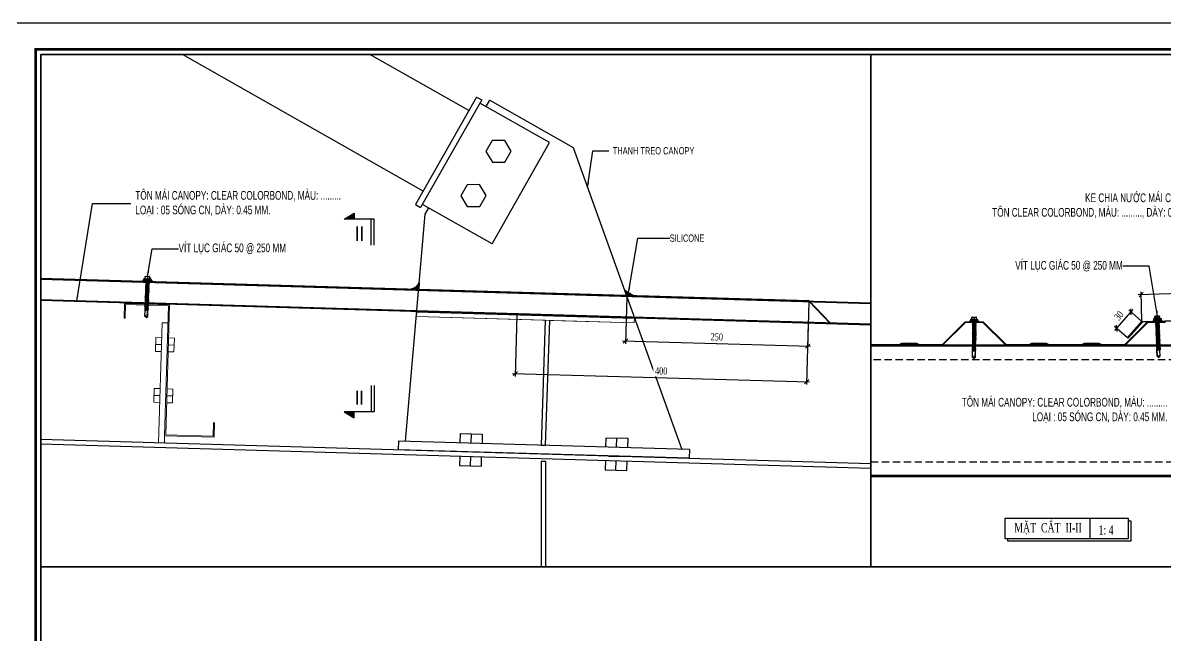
# Model space of a CAD drawing. Header units: inches. Extents: x 315041 to 662841, y -45540 to -35018.
# Drawn here: x 332585.6 to 332977.3, y -37428.9 to -37218.9 of the extents above; entities that cross this region are included whole.
import ezdxf
from ezdxf.enums import TextEntityAlignment as Align

# ---------------------------------------------------------------- set-up
doc = ezdxf.new("R2010")
doc.units = ezdxf.units.IN
doc.header["$MEASUREMENT"] = 0
doc.linetypes.add('HIDDEN', pattern=[0.375, 0.25, -0.125])
doc.linetypes.add('XKITLINE00', pattern=[0])
for name, color, linetype in [('1', 1, 'Continuous'), ('2', 2, 'Continuous'), ('3', 3, 'Continuous'), ('7', 7, 'Continuous'), ('8', 8, 'Continuous'), ('BAO KHUNG', 31, 'Continuous'), ('flashing', 6, 'Continuous'), ('STRUCTURE', 1, 'Continuous')]:
    doc.layers.add(name, color=color, linetype=linetype)
doc.layers.add('Bolt', color=7, linetype='Continuous', lineweight=0)
doc.layers.add('PART', color=20, linetype='Continuous', lineweight=9)
doc.styles.add('hx2', font='VHARIALN.TTF')
doc.styles.add('ST1', font='times.ttf', dxfattribs={"width": 0.7})
doc.styles.add('ST1H', font='vnshxh.shx', dxfattribs={"width": 0.7})
doc.dimstyles.new('3', dxfattribs={"dimtxt": 3.5, "dimasz": 1.8, "dimexe": 1, "dimexo": 0, "dimgap": 1, "dimtad": 1, "dimdec": 0, "dimlfac": 3, "dimzin": 0, "dimdsep": 46, "dimtxsty": 'ST1H', "dimblk": 'OBLIQUE', "dimcen": 1, "dimdle": 1, "dimclrd": 8, "dimclre": 8, "dimclrt": 3, "dimadec": 0, "dimazin": 0, "dimtfac": 1, "dimtdec": 0, "dimtix": 1, "dimtofl": 0, "dimtmove": 1, "dimatfit": 3, "dimfxl": 0.18, "dimtolj": 1, "dimtzin": 0, "dimlwd": -1, "dimlwe": -1, "dimarcsym": 1})
doc.dimstyles.new('4', dxfattribs={"dimtxt": 2.5, "dimasz": 1.5, "dimexe": 1, "dimexo": 0, "dimgap": 1, "dimtad": 1, "dimdec": 0, "dimlfac": 4, "dimzin": 0, "dimdsep": 46, "dimtxsty": 'ST1', "dimblk": 'OBLIQUE', "dimcen": 1, "dimdle": 1, "dimclrd": 8, "dimclre": 8, "dimclrt": 3, "dimadec": 0, "dimazin": 0, "dimtfac": 1, "dimtdec": 0, "dimtix": 1, "dimtmove": 0, "dimatfit": 3, "dimfxl": 0.18, "dimtfill": 1, "dimtolj": 1, "dimtzin": 0, "dimlwd": -1, "dimlwe": -1, "dimarcsym": 1})

# ---------------------------------------------------------------- blocks, each defined once
blk = doc.blocks.new('A$C75D82031')
at = {"layer": '2', "color": 157, "linetype": 'Continuous'}
blk.add_lwpolyline([(0, 420), (594, 420), (594, 0), (0, 0)], close=True, dxfattribs=at)
at = {"layer": '7', "color": 147, "linetype": 'Continuous'}
blk.add_lwpolyline([(12.33, 57.61), (581.67, 57.61), (581.67, 409.19), (12.33, 409.19)], close=True, dxfattribs=at)
at = {"layer": 'BAO KHUNG', "color": 167, "linetype": 'Continuous', "const_width": 0.871}
blk.add_lwpolyline([(10.59, 9.07), (583.41, 9.07), (583.41, 410.93), (10.59, 410.93)], close=True, dxfattribs=at)
blk = doc.blocks.new('A$C26A6701F')
at = {"layer": 'STRUCTURE', "color": 1, "linetype": 'Continuous'}
for p, q in [((0, 17.21), (1.33, 17.54)), ((0, 17.08), (0, 17.21)), ((0, 17.21), (4, 17.21)), ((4, 17.08), (0, 17.08)), ((3.94, 16.71), (0.06, 16.71)), ((0.4, 17.84), (3.6, 17.84)), ((0.4, 17.57), (1.2, 17.57)), ((0.93, 17.84), (0.93, 18.77)), ((0.97, 17.84), (1.03, 18.61)), ((1.07, 18.91), (2.93, 18.91)), ((1.19, 16.71), (1.14, 16.67)), ((1.14, 16.67), (1.4, 16.71)), ((1.14, 16.67), (1.4, 16.56)), ((1.14, 16.2), (2.91, 16.47)), ((1.4, 16.4), (1.14, 16.2)), ((1.14, 16.2), (1.39, 16.09)), ((1.14, 15.72), (2.91, 16)), ((1.4, 15.93), (1.14, 15.72)), ((1.14, 15.72), (1.39, 15.61)), ((1.2, 17.57), (2.8, 17.57)), ((1.33, 17.54), (1.33, 17.57)), ((1.33, 17.54), (2.67, 17.54)), ((1.39, 16.09), (2.73, 16.28)), ((1.39, 15.93), (1.39, 16.09)), ((1.39, 15.61), (2.73, 15.81)), ((1.4, 16.56), (2.42, 16.71)), ((2.71, 16.59), (1.4, 16.4)), ((1.4, 16.4), (1.4, 16.56)), ((2.71, 16.11), (1.4, 15.93)), ((1.91, 18.61), (1.97, 17.84)), ((2.04, 17.84), (2.1, 18.61)), ((2.67, 17.54), (2.67, 17.57)), ((2.67, 17.54), (4, 17.21)), ((2.7, 15.64), (2.7, 15.8)), ((2.71, 16.59), (2.71, 16.71)), ((2.71, 16.59), (2.91, 16.47)), ((2.71, 16.11), (2.71, 16.28)), ((2.71, 16.11), (2.91, 16)), ((2.73, 16.28), (2.91, 16.47)), ((2.73, 15.81), (2.91, 16)), ((2.8, 17.57), (3.6, 17.57)), ((2.97, 18.61), (3.04, 17.84)), ((3.07, 17.84), (3.07, 18.77)), ((4, 17.21), (4, 17.08)), ((1.09, 10.98), (2.86, 11.25)), ((1.35, 11.18), (1.09, 10.98)), ((1.09, 10.98), (1.35, 10.87)), ((1.09, 10.5), (2.86, 10.78)), ((1.35, 10.71), (1.09, 10.5)), ((1.09, 10.5), (1.35, 10.39)), ((1.1, 11.93), (2.88, 12.2)), ((1.36, 12.13), (1.1, 11.93)), ((1.1, 11.93), (1.36, 11.82)), ((1.1, 11.45), (2.87, 11.73)), ((1.36, 11.66), (1.1, 11.45)), ((1.1, 11.45), (1.36, 11.34)), ((1.11, 12.88), (2.89, 13.15)), ((1.38, 13.08), (1.11, 12.88)), ((1.11, 12.88), (1.37, 12.77)), ((1.11, 12.4), (2.88, 12.68)), ((1.37, 12.61), (1.11, 12.4)), ((1.11, 12.4), (1.37, 12.29)), ((1.12, 14.3), (2.9, 14.57)), ((1.39, 14.5), (1.12, 14.3)), ((1.12, 14.3), (1.38, 14.19)), ((1.12, 13.82), (2.9, 14.1)), ((1.39, 14.03), (1.12, 13.82)), ((1.12, 13.82), (1.38, 13.72)), ((1.12, 13.35), (2.89, 13.63)), ((1.38, 13.56), (1.12, 13.35)), ((1.12, 13.35), (1.38, 13.24)), ((1.13, 15.25), (2.9, 15.52)), ((1.39, 15.45), (1.13, 15.25)), ((1.13, 15.25), (1.39, 15.14)), ((1.13, 14.77), (2.9, 15.05)), ((1.39, 14.98), (1.13, 14.77)), ((1.13, 14.77), (1.39, 14.66)), ((2.66, 11.37), (1.35, 11.18)), ((1.35, 11.18), (1.36, 11.34)), ((1.35, 10.87), (2.69, 11.06)), ((2.66, 10.89), (1.35, 10.71)), ((1.35, 10.71), (1.35, 10.87)), ((1.35, 10.39), (2.69, 10.59)), ((2.68, 12.32), (1.36, 12.13)), ((1.36, 11.82), (2.7, 12.01)), ((2.67, 11.84), (1.36, 11.66)), ((1.36, 11.66), (1.36, 11.82)), ((1.36, 11.34), (2.7, 11.54)), ((1.37, 12.77), (2.71, 12.96)), ((2.68, 12.79), (1.37, 12.61)), ((1.37, 12.61), (1.37, 12.77)), ((1.37, 12.29), (2.71, 12.49)), ((1.37, 12.13), (1.37, 12.29)), ((1.38, 14.19), (2.72, 14.38)), ((1.38, 14.03), (1.38, 14.19)), ((1.38, 13.72), (2.72, 13.91)), ((2.69, 13.74), (1.38, 13.56)), ((1.38, 13.56), (1.38, 13.72)), ((1.38, 13.24), (2.72, 13.44)), ((2.69, 13.27), (1.38, 13.08)), ((1.38, 13.24), (1.38, 13.08)), ((2.7, 15.64), (1.39, 15.45)), ((1.39, 15.45), (1.39, 15.61)), ((1.39, 15.14), (2.73, 15.33)), ((2.7, 15.16), (1.39, 14.98)), ((1.39, 14.98), (1.39, 15.14)), ((1.39, 14.66), (2.73, 14.86)), ((2.7, 14.69), (1.39, 14.5)), ((1.39, 14.5), (1.39, 14.67)), ((2.7, 14.21), (1.39, 14.03)), ((2.66, 11.37), (2.67, 11.53)), ((2.66, 11.37), (2.86, 11.25)), ((2.66, 10.89), (2.67, 11.06)), ((2.66, 10.89), (2.86, 10.78)), ((2.66, 10.42), (2.66, 10.58)), ((2.67, 11.84), (2.67, 12.01)), ((2.67, 11.84), (2.87, 11.73)), ((2.68, 12.79), (2.68, 12.96)), ((2.68, 12.79), (2.88, 12.68)), ((2.68, 12.32), (2.68, 12.48)), ((2.68, 12.32), (2.88, 12.2)), ((2.69, 13.74), (2.69, 13.91)), ((2.69, 13.74), (2.89, 13.63)), ((2.69, 13.43), (2.69, 13.27)), ((2.69, 13.27), (2.89, 13.15)), ((2.69, 11.06), (2.86, 11.25)), ((2.69, 10.59), (2.86, 10.78)), ((2.7, 15.64), (2.9, 15.52)), ((2.7, 15.16), (2.7, 15.33)), ((2.7, 15.16), (2.9, 15.05)), ((2.7, 14.69), (2.7, 14.85)), ((2.7, 14.69), (2.9, 14.57)), ((2.7, 14.21), (2.7, 14.38)), ((2.7, 14.21), (2.9, 14.1)), ((2.7, 12.01), (2.88, 12.2)), ((2.7, 11.54), (2.87, 11.73)), ((2.71, 12.96), (2.89, 13.15)), ((2.71, 12.49), (2.88, 12.68)), ((2.72, 14.38), (2.9, 14.57)), ((2.72, 13.91), (2.9, 14.1)), ((2.72, 13.44), (2.89, 13.63)), ((2.73, 15.33), (2.9, 15.52)), ((2.73, 14.86), (2.9, 15.05)), ((1.04, 5.76), (2.81, 6.03)), ((1.3, 5.96), (1.04, 5.76)), ((1.04, 5.76), (1.3, 5.65)), ((1.04, 5.28), (2.81, 5.56)), ((1.3, 5.49), (1.04, 5.28)), ((1.04, 5.28), (1.29, 5.17)), ((1.05, 6.71), (2.83, 6.98)), ((1.31, 6.91), (1.05, 6.71)), ((1.05, 6.71), (1.31, 6.6)), ((1.05, 6.23), (2.82, 6.51)), ((1.31, 6.44), (1.05, 6.23)), ((1.05, 6.23), (1.31, 6.12)), ((1.06, 8.13), (2.84, 8.41)), ((1.33, 8.34), (1.06, 8.13)), ((1.06, 8.13), (1.32, 8.02)), ((1.06, 7.65), (2.83, 7.93)), ((1.32, 7.86), (1.06, 7.65)), ((1.06, 7.65), (1.32, 7.55)), ((1.06, 7.18), (2.83, 7.46)), ((1.32, 7.39), (1.06, 7.18)), ((1.06, 7.18), (1.32, 7.07)), ((1.07, 8.6), (2.84, 8.88)), ((1.33, 8.81), (1.07, 8.6)), ((1.07, 8.6), (1.33, 8.5)), ((1.08, 9.55), (2.86, 9.83)), ((1.34, 9.76), (1.08, 9.55)), ((1.08, 9.55), (1.34, 9.45)), ((1.08, 9.08), (2.85, 9.36)), ((1.34, 9.29), (1.08, 9.08)), ((1.08, 9.08), (1.34, 8.97)), ((1.09, 10.03), (2.86, 10.3)), ((1.35, 10.23), (1.09, 10.03)), ((1.09, 10.03), (1.34, 9.92)), ((1.29, 5.17), (2.63, 5.37)), ((2.61, 6.15), (1.3, 5.96)), ((1.3, 5.96), (1.31, 6.12)), ((1.3, 5.65), (2.64, 5.84)), ((2.61, 5.67), (1.3, 5.49)), ((1.3, 5.49), (1.3, 5.65)), ((2.63, 7.1), (1.31, 6.91)), ((1.31, 6.6), (2.65, 6.79)), ((2.62, 6.62), (1.31, 6.44)), ((1.31, 6.44), (1.31, 6.6)), ((1.31, 6.12), (2.64, 6.32)), ((1.32, 8.02), (2.66, 8.22)), ((2.63, 8.05), (1.32, 7.86)), ((1.32, 7.86), (1.32, 8.02)), ((1.32, 7.55), (2.66, 7.74)), ((2.63, 7.57), (1.32, 7.39)), ((1.32, 7.39), (1.32, 7.55)), ((1.32, 7.07), (2.66, 7.27)), ((1.32, 6.91), (1.32, 7.07)), ((2.64, 9), (1.33, 8.81)), ((1.33, 8.81), (1.34, 8.97)), ((1.33, 8.5), (2.67, 8.69)), ((2.64, 8.52), (1.33, 8.34)), ((1.33, 8.34), (1.33, 8.5)), ((1.34, 9.92), (2.68, 10.11)), ((2.65, 9.95), (1.34, 9.76)), ((1.34, 9.92), (1.34, 9.76)), ((1.34, 9.45), (2.68, 9.64)), ((2.65, 9.47), (1.34, 9.29)), ((1.34, 9.29), (1.34, 9.45)), ((1.34, 8.97), (2.67, 9.17)), ((2.66, 10.42), (1.35, 10.23)), ((1.35, 10.23), (1.35, 10.39)), ((2.6, 5.2), (2.61, 5.36)), ((2.61, 6.15), (2.62, 6.31)), ((2.61, 6.15), (2.81, 6.03)), ((2.61, 5.67), (2.61, 5.84)), ((2.61, 5.67), (2.81, 5.56)), ((2.62, 6.62), (2.62, 6.79)), ((2.62, 6.62), (2.82, 6.51)), ((2.63, 8.05), (2.63, 8.21)), ((2.63, 8.05), (2.83, 7.93)), ((2.63, 7.57), (2.63, 7.74)), ((2.63, 7.57), (2.83, 7.46)), ((2.63, 7.1), (2.63, 7.26)), ((2.63, 7.1), (2.83, 6.98)), ((2.63, 5.37), (2.81, 5.56)), ((2.64, 9), (2.64, 9.16)), ((2.64, 9), (2.84, 8.88)), ((2.64, 8.52), (2.64, 8.69)), ((2.64, 8.52), (2.84, 8.41)), ((2.64, 6.32), (2.82, 6.51)), ((2.64, 5.84), (2.81, 6.03)), ((2.65, 10.1), (2.65, 9.95)), ((2.65, 9.95), (2.86, 9.83)), ((2.65, 9.47), (2.65, 9.64)), ((2.65, 9.47), (2.85, 9.36)), ((2.65, 6.79), (2.83, 6.98)), ((2.66, 10.42), (2.86, 10.3)), ((2.66, 8.22), (2.84, 8.41)), ((2.66, 7.74), (2.83, 7.93)), ((2.66, 7.27), (2.83, 7.46)), ((2.67, 9.17), (2.85, 9.36)), ((2.67, 8.69), (2.84, 8.88)), ((2.68, 10.11), (2.86, 10.3)), ((2.68, 9.64), (2.86, 9.83)), ((1.02, 3.86), (2.8, 4.14)), ((1.28, 4.07), (1.02, 3.86)), ((1.02, 3.86), (1.28, 3.75)), ((1.28, 3.59), (1.02, 3.38)), ((1.02, 3.38), (2.31, 3.59)), ((1.02, 3.38), (1.28, 3.28)), ((1.03, 4.81), (2.81, 5.09)), ((1.29, 5.02), (1.03, 4.81)), ((1.03, 4.81), (1.29, 4.7)), ((1.03, 4.33), (2.8, 4.61)), ((1.29, 4.54), (1.03, 4.33)), ((1.03, 4.33), (1.28, 4.23)), ((1.27, 0.62), (1.28, 3.28)), ((1.27, 0.62), (1.41, 0.81)), ((1.27, 0.62), (1.88, 0.02)), ((1.28, 4.23), (2.62, 4.42)), ((2.62, 4.25), (1.28, 4.07)), ((1.28, 4.07), (1.28, 4.23)), ((1.28, 3.75), (2.62, 3.95)), ((1.28, 3.59), (1.28, 3.75)), ((2.35, 3.74), (1.28, 3.59)), ((1.28, 3.28), (2.21, 3.41)), ((2.6, 5.2), (1.29, 5.02)), ((1.29, 5.01), (1.29, 5.17)), ((1.29, 4.7), (2.63, 4.9)), ((2.6, 4.72), (1.29, 4.54)), ((1.29, 4.54), (1.29, 4.7)), ((1.67, 0.81), (1.98, 0.02)), ((1.96, 0.08), (2.26, 0.64)), ((1.98, 0.02), (2.6, 0.61)), ((2.38, 0.96), (2.56, 3.71)), ((2.62, 3.78), (2.52, 3.77)), ((2.52, 3.46), (2.61, 3.47)), ((2.54, 3.62), (2.79, 3.66)), ((2.6, 5.2), (2.81, 5.09)), ((2.6, 4.72), (2.6, 4.89)), ((2.6, 4.72), (2.8, 4.61)), ((2.6, 0.61), (2.61, 3.47)), ((2.61, 3.47), (2.79, 3.66)), ((2.62, 4.42), (2.8, 4.61)), ((2.62, 4.25), (2.62, 4.41)), ((2.8, 4.14), (2.62, 4.25)), ((2.62, 3.95), (2.8, 4.14)), ((2.62, 3.78), (2.62, 3.95)), ((2.79, 3.66), (2.62, 3.78)), ((2.63, 4.9), (2.81, 5.09))]:
    blk.add_line(p, q, dxfattribs=at)
for centre, major_axis, ratio, start_param, end_param in [((-1.11, 16.72), (-0.822, 0.822), 1, 3.915086, 4.236522), ((0.42, 17.71), (0.0956, 0.0956), 1, 0.954633, 3.757756), ((1.07, 18.77), (-0.0943, 0.0943), 1, -0.785398, 0.785398), ((1.47, 18.04), (0.508, 0.508), 1, 0.131933, 1.438864), ((2.54, 18.04), (0.508, 0.508), 1, 0.131933, 1.438864), ((2.93, 18.77), (-0.0943, 0.0943), 1, 3.926991, 5.497787), ((3.55, 17.71), (-0.1, 0.1), 1, 2.701137, 5.152845), ((5.1, 16.72), (-1.15, 0.17), 0.90746, -0.177273, 0.177273), ((1.54, 0.72), (0.111, 0.111), 1, 6.085329, 8.011019), ((1.93, 0.09), (0.0625, 0.0625), 1, 3.247504, 4.535451), ((1.82, 3.74), (0.363, 0.363), 1, 4.808661, 5.407478), ((1.79, 0.99), (0.416, 0.416), 1, 4.859665, 5.449971), ((2.44, 3.68), (0.0836, 0.0836), 1, 5.766736, 8.502032)]:
    blk.add_ellipse(centre, major_axis=major_axis, ratio=ratio, start_param=start_param, end_param=end_param, dxfattribs=at)
blk = doc.blocks.new('_Oblique')
at = {"color": 0, "linetype": 'ByBlock', "lineweight": -2}
blk.add_line((-0.5, -0.5), (0.5, 0.5), dxfattribs=at)
blk = doc.blocks.new('*D570')
at = {"color": 8, "linetype": 'Continuous', "transparency": 16777216}
for p, q in [((332792.73, -37312.85), (332792.26, -37329)), ((332855.17, -37314.66), (332854.7, -37330.81)), ((332791.29, -37327.97), (332855.73, -37329.84))]:
    blk.add_line(p, q, dxfattribs=at)
at = {"layer": 'Defpoints', "color": 0, "transparency": 16777216}
for p in [(332792.73, -37312.85), (332855.17, -37314.66), (332854.73, -37329.81)]:
    blk.add_point(p, dxfattribs=at)
at = {"color": 8, "transparency": 16777216, "xscale": 1.5, "yscale": 1.5, "zscale": 1.5}
for p, rotation in [((332792.29, -37328), 178.3364675142315), ((332854.73, -37329.81), 358.3364675142315)]:
    blk.add_blockref('_Oblique', p, dxfattribs=dict(at, rotation=rotation))
at = {"color": 3, "transparency": 16777216, "insert": (332823.58, -37326.63), "char_height": 2.5, "attachment_point": 5, "rotation": 358.3365, "style": 'ST1', "bg_fill": 3, "box_fill_scale": 1.25, "bg_fill_color": 256, "bg_fill_true_color": 13158600, "bg_fill_transparency": 11351452}
blk.add_mtext('\\A1;250', dxfattribs=at)
blk = doc.blocks.new('*D571')
at = {"color": 8, "linetype": 'Continuous', "transparency": 16777216}
for p, q in [((332755.03, -37319.15), (332754.44, -37340.2)), ((332854.96, -37321.93), (332854.37, -37342.97)), ((332753.47, -37339.17), (332855.4, -37342))]:
    blk.add_line(p, q, dxfattribs=at)
at = {"layer": 'Defpoints', "color": 0, "transparency": 16777216}
for p in [(332755.03, -37319.15), (332854.96, -37321.93), (332854.4, -37341.97)]:
    blk.add_point(p, dxfattribs=at)
at = {"color": 8, "transparency": 16777216, "xscale": 1.5, "yscale": 1.5, "zscale": 1.5}
for p, rotation in [((332754.47, -37339.2), 178.4086935767995), ((332854.4, -37341.97), 358.4086935767995)]:
    blk.add_blockref('_Oblique', p, dxfattribs=dict(at, rotation=rotation))
at = {"color": 3, "transparency": 16777216, "insert": (332804.5, -37338.31), "char_height": 2.5, "attachment_point": 5, "rotation": 358.4087, "style": 'ST1', "bg_fill": 3, "box_fill_scale": 1.25, "bg_fill_color": 256, "bg_fill_true_color": 13158600, "bg_fill_transparency": 11351452}
blk.add_mtext('\\A1;400', dxfattribs=at)
blk = doc.blocks.new('*D573')
at = {"color": 8, "linetype": 'Continuous', "transparency": 16777216}
for p, q in [((332966.26, -37317.27), (332960, -37324.44)), ((332969.35, -37321.3), (332964.85, -37317.37)), ((332964.4, -37326.96), (332959.9, -37323.02))]:
    blk.add_line(p, q, dxfattribs=at)
at = {"layer": 'Defpoints', "color": 0, "transparency": 16777216}
for p in [(332969.35, -37321.3), (332964.4, -37326.96)]:
    blk.add_point(p, dxfattribs=at)
at = {"color": 8, "transparency": 16777216, "xscale": 1.5, "yscale": 1.5, "zscale": 1.5}
for p, rotation in [((332965.6, -37318.03), 48.82805091602977), ((332960.65, -37323.68), 228.8280509160298)]:
    blk.add_blockref('_Oblique', p, dxfattribs=dict(at, rotation=rotation))
at = {"color": 3, "transparency": 16777216, "insert": (332961.42, -37319.36), "char_height": 2.5, "attachment_point": 5, "rotation": 48.8281, "style": 'ST1', "bg_fill": 3, "box_fill_scale": 1.25, "bg_fill_color": 256, "bg_fill_true_color": 13158600, "bg_fill_transparency": 0}
blk.add_mtext('\\A1;30', dxfattribs=at)
at = {"layer": 'Defpoints', "color": 0, "transparency": 16777216}
blk.add_point((332960.65, -37323.68), dxfattribs=at)
blk = doc.blocks.new('*D574')
at = {"color": 8, "linetype": 'Continuous', "transparency": 16777216}
for p, q in [((333037.55, -37310.22), (332968.09, -37312.18)), ((333036.81, -37319.4), (333036.53, -37309.25)), ((332969.35, -37321.3), (332969.06, -37311.15))]:
    blk.add_line(p, q, dxfattribs=at)
at = {"layer": 'Defpoints', "color": 0, "transparency": 16777216}
for p in [(332969.09, -37312.15), (332969.35, -37321.3), (333036.81, -37319.4)]:
    blk.add_point(p, dxfattribs=at)
at = {"color": 8, "transparency": 16777216, "xscale": 1.5, "yscale": 1.5, "zscale": 1.5}
for p, rotation in [((333036.55, -37310.25), 1.613940548252577), ((332969.09, -37312.15), 181.6139405482526)]:
    blk.add_blockref('_Oblique', p, dxfattribs=dict(at, rotation=rotation))
at = {"color": 3, "transparency": 16777216, "insert": (333002.76, -37308.93), "char_height": 2.5, "attachment_point": 5, "rotation": 1.6139, "style": 'ST1', "bg_fill": 3, "box_fill_scale": 1.25, "bg_fill_color": 256, "bg_fill_true_color": 13158600, "bg_fill_transparency": 4}
blk.add_mtext('\\A1;270', dxfattribs=at)
blk = doc.blocks.new('MC')
at = {"layer": '2'}
h = blk.add_hatch(dxfattribs=at)
h.set_pattern_fill('ANSI31', color=256, style=0)
h.paths.add_polyline_path([(-113.47, 4283.2), (-115.93, 4283.2), (-113.47, 4279.14)])
for p, q in [((-102.86, 4291.26), (-113.47, 4291.26)), ((-113.47, 4291.26), (-113.47, 4279.14)), ((-102.86, 4290.02), (-113.47, 4290.02)), ((-113.47, 4279.14), (-115.93, 4283.2)), ((-115.93, 4283.2), (-113.47, 4283.2))]:
    blk.add_line(p, q, dxfattribs=at)
blk = doc.blocks.new('*U883')
at = {"layer": '2'}
h = blk.add_hatch(dxfattribs=at)
h.set_pattern_fill('ANSI31', color=256, scale=0.666667, angle=-90, style=0)
h.set_pattern_definition([(315, (-2846.55065, -263.68536), (0.058925565, 0.058925565), [])])
h.paths.add_polyline_path([(8.92, -188.04), (8.92, -186.4), (6.21, -188.04)])
for p, q in [((6.21, -188.04), (8.92, -186.4)), ((14.29, -188.04), (6.21, -188.04)), ((8.92, -186.4), (8.92, -188.04)), ((13.46, -195.11), (13.46, -188.04)), ((14.29, -195.11), (14.29, -188.04))]:
    blk.add_line(p, q, dxfattribs=at)
at = {"layer": '1', "xscale": -0.6666666666660603, "yscale": 0.6666666666660603, "zscale": 0.6666666666660603, "rotation": 270}
blk.add_blockref('MC', (-2846.55, -164.56), dxfattribs=at)
at = {"style": 'hx2'}
for tag, p in [('A', (10.34, -193.94)), ('B', (10.28, -238.27))]:
    blk.add_attdef(tag, text='', height=4, dxfattribs=at).set_placement(p, align=Align.CENTER)

msp = doc.modelspace()

# ---------------------------------------------------------------- hatches: boundary and pattern name
at = {"true_color": 0xe70de7}
msp.add_hatch(color=6, dxfattribs=at).paths.add_polyline_path([(332855.1732, -37314.4329), (332591.7734, -37306.6902), (332591.7807, -37306.4403), (332855.1806, -37314.183)])
at = {"true_color": 0x2cc9bc}
h = msp.add_hatch(color=132, dxfattribs=at)
edge = h.paths.add_edge_path()
edge.add_line((332721.553, -37307.959), (332721.355, -37310.2492))
edge.add_line((332721.355, -37310.2492), (332718.9187, -37310.1776))
edge.add_arc((332717.8587, -37306.2457), 4.0722, 285.087733, 335.119113)

# ---------------------------------------------------------------- linework, layer by layer
at = {"color": 9, "linetype": 'XKITLINE00', "lineweight": 0}
for p, q in [((332720.6455, -37319.6649), (332720.6885, -37318.1677)), ((332795.3005, -37320.3097), (332720.6885, -37318.1677)), ((332633.361, -37321.8032), (332632.1418, -37362.9741)), ((332635.3572, -37321.8623), (332633.361, -37321.8032)), ((332764.768, -37320.944), (332720.6451, -37319.6774)), ((332795.2575, -37321.8069), (332720.6455, -37319.6649)), ((332766.2656, -37320.9755), (332764.7687, -37320.924)), ((332795.2572, -37321.8193), (332766.2652, -37320.987)), ((332795.3005, -37320.3097), (332795.2575, -37321.8069)), ((332634.1379, -37363.0332), (332634.2118, -37360.5399))]:
    msp.add_line(p, q, dxfattribs=at)
msp.add_line((332951.4473, -37388.8265), (332951.4473, -37395.9005))
at = {"color": 8}
for points in [[(332876.4423, -37229.7343), (333161.1113, -37229.7343), (333161.1113, -37405.5242), (332876.4423, -37405.5242)], [(332591.7734, -37405.5242), (333161.1113, -37405.5242), (333161.1113, -37581.3141), (332591.7734, -37581.3141)]]:
    msp.add_lwpolyline(points, close=True, dxfattribs=at)
at = {"color": 6, "true_color": 0xe70de7}
msp.add_lwpolyline([(332855.1732, -37314.4329), (332591.7734, -37306.6902), (332591.7807, -37306.4403), (332855.1806, -37314.183)], close=True, dxfattribs=at)
at = {"color": 132, "true_color": 0x2cc9bc}
msp.add_lwpolyline([(332721.553, -37307.959), (332721.355, -37310.2492), (332718.9187, -37310.1776, 0.22183832)], format="xyb", close=True, dxfattribs=at)
at = {"color": 3, "ltscale": 15}
for points in [[(332876.4423, -37329.2282), (332886.1553, -37329.2282), (332887.0613, -37328.7789), (332892.0534, -37328.7789), (332892.9594, -37329.2282), (332900.9246, -37329.2282), (332908.7134, -37321.4903), (332914.9634, -37321.4903), (332922.7523, -37329.2282), (332930.6534, -37329.2282), (332931.5594, -37328.7789), (332936.5515, -37328.7789), (332937.4575, -37329.2282), (332948.733, -37329.2282), (332949.6389, -37328.7789), (332954.6311, -37328.7789), (332955.537, -37329.2282), (332963.5023, -37329.2282), (332971.2326, -37321.4903), (332977.4826, -37321.4903)], [(332977.379, -37321.7403), (332971.3362, -37321.7403), (332963.6059, -37329.4782), (332955.4785, -37329.4782), (332954.5725, -37329.0289), (332949.6975, -37329.0289), (332948.7915, -37329.4782), (332937.3989, -37329.4782), (332936.4929, -37329.0289), (332931.618, -37329.0289), (332930.712, -37329.4782), (332922.6492, -37329.4782), (332914.8604, -37321.7403), (332908.8165, -37321.7403), (332901.0277, -37329.4782), (332892.9008, -37329.4782), (332891.9948, -37329.0289), (332887.1199, -37329.0289), (332886.2139, -37329.4782), (332876.4423, -37329.4782)]]:
    msp.add_lwpolyline(points, dxfattribs=at)
at = {"color": 94}
msp.add_lwpolyline([(332876.4423, -37374.4782), (333161.1113, -37374.4782), (333161.1113, -37329.4782), (332876.4423, -37329.4782)], close=True, dxfattribs=at)
for points in [[(333161.1113, -37329.8532), (332876.4423, -37329.8532)], [(332876.4423, -37374.1032), (333161.1113, -37374.1032)]]:
    msp.add_lwpolyline(points, dxfattribs=at)
at = {"color": 94, "linetype": 'HIDDEN', "ltscale": 10}
for points in [[(333161.1113, -37334.4782), (332876.4423, -37334.4782)], [(332876.4423, -37369.4782), (333161.1113, -37369.4782)]]:
    msp.add_lwpolyline(points, dxfattribs=at)
msp.add_lwpolyline([(332922.4971, -37388.8265), (332964.6162, -37388.8265), (332964.6162, -37395.9005), (332922.4971, -37395.9005)], close=True)
at = {"layer": '3'}
for p, q in [((332876.4423, -37315.0581), (332591.7734, -37306.6902)), ((332876.4423, -37315.3082), (332591.7734, -37306.9403)), ((332876.4423, -37322.3111), (332591.7734, -37313.9432)), ((332876.4423, -37322.5612), (332591.7734, -37314.1933))]:
    msp.add_line(p, q, dxfattribs=at)
at = {"layer": '8', "color": 2}
for p, q in [((332722.9248, -37276.6156), (332640.3072, -37229.7343)), ((332738.5711, -37249.0425), (332704.5448, -37229.7343)), ((332741.2264, -37244.3631), (332720.2825, -37281.272)), ((332741.2264, -37244.3631), (332742.9633, -37245.3487)), ((332742.9633, -37245.3487), (332722.0194, -37282.2576)), ((332766.2298, -37259.9854), (332742.3471, -37246.4339)), ((332744.518, -37247.6657), (332745.7499, -37245.4947)), ((332745.7499, -37245.4947), (332774.3128, -37261.7022)), ((332746.5548, -37259.2515), (332744.421, -37263.012)), ((332746.5187, -37294.7236), (332766.2298, -37259.9854)), ((332750.8784, -37259.2192), (332746.5548, -37259.2515)), ((332753.0682, -37262.9473), (332750.8784, -37259.2192)), ((332744.421, -37263.012), (332746.6108, -37266.7402)), ((332750.9344, -37266.7078), (332753.0682, -37262.9473)), ((332774.3128, -37261.7022), (332811.5932, -37365.209)), ((332746.6108, -37266.7402), (332750.9344, -37266.7078)), ((332737.9311, -37274.4495), (332735.7973, -37278.21)), ((332742.2547, -37274.4171), (332737.9311, -37274.4495)), ((332744.4445, -37278.1453), (332742.2547, -37274.4171)), ((332735.7973, -37278.21), (332737.9872, -37281.9381)), ((332742.3108, -37281.9058), (332744.4445, -37278.1453)), ((332720.2825, -37281.272), (332722.0194, -37282.2576)), ((332746.5187, -37294.7236), (332722.6359, -37281.172)), ((332723.5745, -37284.575), (332724.8066, -37282.4037)), ((332737.9872, -37281.9381), (332742.3108, -37281.9058)), ((332716.8458, -37362.409), (332723.5745, -37284.575)), ((332764.7684, -37320.9316), (332763.2968, -37363.7753)), ((332764.7937, -37363.8267), (332766.2656, -37320.9746)), ((332876.4423, -37370.2093), (332591.7734, -37361.7785)), ((332735.5888, -37362.9628), (332735.6846, -37359.7191)), ((332735.6846, -37359.7191), (332743.1703, -37359.9403)), ((332739.3316, -37363.0735), (332739.4274, -37359.8297)), ((332743.1703, -37359.9403), (332743.0744, -37363.1841)), ((332785.493, -37364.4377), (332785.5889, -37361.1939)), ((332785.5889, -37361.1939), (332793.0745, -37361.4151)), ((332789.2358, -37364.5483), (332789.3317, -37361.3045)), ((332793.0745, -37361.4151), (332792.9786, -37364.6589)), ((332591.7734, -37363.277), (332876.4423, -37371.7078)), ((332714.3794, -37362.336), (332714.291, -37365.3303)), ((332814.0995, -37368.28), (332714.291, -37365.3303)), ((332814.1879, -37365.2857), (332714.3794, -37362.336)), ((332763.2968, -37363.7753), (332764.7937, -37363.8267)), ((332814.1879, -37365.2857), (332814.0995, -37368.28)), ((332735.4537, -37367.5325), (332735.3578, -37370.7762)), ((332736.7456, -37366.0721), (332736.7479, -37365.994)), ((332739.1007, -37370.8869), (332739.1965, -37367.6431)), ((332741.736, -37366.2198), (332741.7383, -37366.1415)), ((332742.8435, -37370.9975), (332742.9393, -37367.7537)), ((332763.2964, -37369.2256), (332763.2964, -37405.5242)), ((332763.2964, -37369.2256), (332764.7941, -37369.2256)), ((332764.7941, -37369.2256), (332764.7941, -37405.5242)), ((332785.3579, -37369.0102), (332785.2621, -37372.2511)), ((332786.5346, -37367.5436), (332786.4003, -37367.5397)), ((332786.4003, -37367.5397), (332791.8898, -37367.7019)), ((332786.6497, -37367.55), (332786.6521, -37367.4688)), ((332789.0049, -37372.3617), (332789.1007, -37369.121)), ((332791.6401, -37367.6978), (332791.6425, -37367.6163)), ((332792.7477, -37372.4723), (332792.8435, -37369.2319)), ((332735.3578, -37370.7762), (332742.8435, -37370.9975)), ((332785.2621, -37372.2511), (332792.7477, -37372.4723))]:
    msp.add_line(p, q, dxfattribs=at)
at = {"layer": 'Bolt', "linetype": 'XKITLINE00', "lineweight": 0}
for p, q in [((332631.2134, -37326.8592), (332631.073, -37331.6001)), ((332633.1393, -37329.2888), (332631.1432, -37329.2297)), ((332633.2095, -37326.9183), (332631.2134, -37326.8592)), ((332637.506, -37329.4181), (332635.5098, -37329.359)), ((332637.5762, -37327.0476), (332635.58, -37326.9885)), ((332637.4358, -37331.7885), (332637.5762, -37327.0476)), ((332633.0691, -37331.6592), (332631.073, -37331.6001)), ((332637.4358, -37331.7885), (332635.4396, -37331.7294)), ((332630.6961, -37344.3257), (332630.5557, -37349.0666)), ((332632.6923, -37344.3848), (332630.6961, -37344.3257)), ((332637.0589, -37344.5141), (332635.0627, -37344.455)), ((332636.9185, -37349.255), (332637.0589, -37344.5141)), ((332632.5519, -37349.1257), (332630.5557, -37349.0666)), ((332632.6221, -37346.7552), (332630.6259, -37346.6961)), ((332636.9185, -37349.255), (332634.9223, -37349.1959)), ((332636.9887, -37346.8846), (332634.9925, -37346.8254))]:
    msp.add_line(p, q, dxfattribs=at)
at = {"layer": 'PART', "color": 94, "linetype": 'XKITLINE00', "lineweight": 0}
for p, q in [((332620.4459, -37315.1791), (332620.2981, -37320.1695)), ((332635.9162, -37315.6373), (332620.4459, -37315.1791)), ((332620.6724, -37320.1806), (332620.8091, -37315.5645)), ((332620.8091, -37315.5645), (332635.5308, -37316.0005)), ((332635.5308, -37316.0005), (332634.2118, -37360.5399)), ((332634.5971, -37360.1767), (332635.9162, -37315.6373)), ((332620.2981, -37320.1695), (332620.6724, -37320.1806)), ((332650.9527, -37356.0409), (332650.816, -37360.657)), ((332651.327, -37356.052), (332650.9527, -37356.0409)), ((332651.1792, -37361.0424), (332651.327, -37356.052)), ((332634.2118, -37360.5399), (332651.1792, -37361.0424)), ((332650.816, -37360.657), (332634.5971, -37360.1767))]:
    msp.add_line(p, q, dxfattribs=at)

# ---------------------------------------------------------------- block references
at = {"color": 1}
msp.add_blockref('A$C75D82031', (332579.4423, -37638.9242), dxfattribs=at)
at = {"color": 9, "linetype": 'Continuous', "extrusion": (-1.52348e-10, -5.24717e-09, 1), "xscale": 0.7499999999985356, "yscale": 0.75, "zscale": 0.75, "rotation": 358.3369215983088}
msp.add_blockref('A$C26A6701F', (332626.479, -37319.9988, 0.0001), dxfattribs=at)
at = {"color": 9, "linetype": 'Continuous', "extrusion": (-1.9478e-22, -5.24939e-09, 1), "xscale": 0.749999999998181, "yscale": 0.7500000000003411, "zscale": 0.75}
msp.add_blockref('A$C26A6701F', (332910.3384, -37334.023, 0.0002), dxfattribs=at)

# ---------------------------------------------------------------- leaders
at = {"color": 9}
for points in [[(332779.2581, -37275.4326), (332781.099, -37262.8198), (332787.916, -37262.8198)], [(332604.066, -37314.3046), (332609.4909, -37280.9283), (332624.1873, -37280.9283)]]:
    msp.add_leader(points, dimstyle='3', override={"dimgap": 1, "dimtad": 0}, dxfattribs=at)

# ---------------------------------------------------------------- next in the draw order: texts
at = {"color": 3, "linetype": 'Continuous', "insert": (332954.4921, -37392.8637), "char_height": 3.18182, "attachment_point": 4, "style": 'ST1', "bg_fill": 3, "box_fill_scale": 1.25, "bg_fill_color": 256, "bg_fill_true_color": 13158600, "bg_fill_transparency": 3139400}
msp.add_mtext('\\A1;1: 4', dxfattribs=at)

# ---------------------------------------------------------------- next in the draw order: dimensions: what is measured, and where the dimension line sits
at = {"color": 8}
dim = msp.add_aligned_dim(p1=(332792.734, -37312.8476), p2=(332855.1665, -37314.6608), distance=-15.1564, dimstyle='4', dxfattribs=at)
dim.commit()
dim.dimension.update_dxf_attribs({"geometry": '*D570', "text_midpoint": (332823.5762, -37326.6335)})

# ---------------------------------------------------------------- next in the draw order: hatches: boundary and pattern name
at = {"true_color": 0x2cc9bc}
h = msp.add_hatch(color=132, dxfattribs=at)
edge = h.paths.add_edge_path()
edge.add_line((332791.7991, -37310.2518), (332792.5519, -37312.342))
edge.add_line((332792.5519, -37312.342), (332794.984, -37312.4135))
edge.add_arc((332799.7293, -37301.9952), 11.4481, 226.15483, 245.511778, ccw=False)

# ---------------------------------------------------------------- next in the draw order: linework, layer by layer
at = {"color": 132, "true_color": 0x2cc9bc}
msp.add_lwpolyline([(332791.7991, -37310.2518), (332792.5519, -37312.342), (332794.984, -37312.4135, -0.08466203)], format="xyb", close=True, dxfattribs=at)
msp.add_lwpolyline([(332964.6162, -37389.6721), (332965.5144, -37389.6721), (332965.5144, -37396.7461), (332923.3952, -37396.7461), (332923.3952, -37395.9005)])

# ---------------------------------------------------------------- next in the draw order: dimensions: what is measured, and where the dimension line sits
at = {"color": 8}
dim = msp.add_aligned_dim(p1=(332755.0283, -37319.1536), p2=(332854.9554, -37321.9296), distance=-20.0513, dimstyle='4', dxfattribs=at)
dim.commit()
dim.dimension.update_dxf_attribs({"geometry": '*D571', "text_midpoint": (332804.4981, -37338.3144)})

# ---------------------------------------------------------------- next in the draw order: hatches: boundary and pattern name
at = {"true_color": 0xe70de7}
msp.add_hatch(color=6, dxfattribs=at).paths.add_polyline_path([(332855.1806, -37314.183), (332862.4241, -37321.7725), (332862.2955, -37321.8952), (332855.1732, -37314.4329)])

# ---------------------------------------------------------------- next in the draw order: linework, layer by layer
at = {"color": 8}
msp.add_lwpolyline([(332591.7734, -37229.7343), (332876.4423, -37229.7343), (332876.4423, -37405.5242), (332591.7734, -37405.5242)], close=True, dxfattribs=at)
at = {"color": 6, "true_color": 0xe70de7}
msp.add_lwpolyline([(332855.1806, -37314.183), (332862.4241, -37321.7725), (332862.2955, -37321.8952), (332855.1732, -37314.4329)], close=True, dxfattribs=at)

# ---------------------------------------------------------------- next in the draw order: texts
at = {"color": 3, "linetype": 'Continuous', "insert": (332925.586, -37392.4766), "char_height": 3.181818, "attachment_point": 4, "style": 'ST1', "bg_fill": 3, "box_fill_scale": 1.25, "bg_fill_color": 256, "bg_fill_true_color": 13158600, "bg_fill_transparency": 3139304}
msp.add_mtext('\\A1;MẶT  CẮT  II-II', dxfattribs=at)

# ---------------------------------------------------------------- next in the draw order: linework, layer by layer
at = {"color": 8}
msp.add_lwpolyline([(332876.4423, -37229.7343), (333161.1113, -37229.7343), (333161.1113, -37405.5242), (332876.4423, -37405.5242)], close=True, dxfattribs=at)

# ---------------------------------------------------------------- next in the draw order: texts
at = {"layer": '3', "attachment_point": 4, "style": 'ST1H', "bg_fill": 2}
for s, insert, char_height in [('\\A1;THANH TREO CANOPY ', (332787.916, -37262.8198), 2.5), ('\\A1;t«n m¸i cANOPY: CLEAR COLORBOND, mµu: .........\\PLo¹i : 05 sãng cn, dµy: 0.45 mm.', (332624.1873, -37280.9283), 3), ('\\A1;silicone', (332807.4484, -37292.7746), 2.5), ('\\A1;VÝT LôC GI¸C 50 @ 250 MM', (332639.004, -37296.4361), 3)]:
    msp.add_mtext(s, dxfattribs=dict(at, insert=insert, char_height=char_height))

# ---------------------------------------------------------------- next in the draw order: block references
ref = msp.add_blockref('*U883', (332687.9913, -37048.2721), dxfattribs=dict(xscale=1.265625, yscale=1.265625, zscale=1.265625))
ref.add_attrib('B', 'II', dxfattribs={"height": 4.77429, "style": 'hx2'}).set_placement((332701.0033, -37349.8295), align=Align.CENTER)
ref.add_attrib('A', 'II', dxfattribs={"height": 5.0625, "style": 'hx2'}).set_placement((332701.0735, -37293.7291), align=Align.CENTER)

# ---------------------------------------------------------------- next in the draw order: texts
at = {"layer": '3', "char_height": 3, "attachment_point": 6, "style": 'ST1H', "bg_fill": 2}
for s, insert in [('\\A1;ke chia n\xadíc m¸i CANOPY: \\Pt«n CLEAR COLORBOND, mµu: ........., dµy: 0.45 mm.', (332989.9567, -37281.6966)), ('\\A1;VÝT LôC GI¸C 50 @ 250 MM', (332962.7894, -37302.4227)), ('\\A1;t«n m¸i cANOPY: CLEAR COLORBOND, mµu: .........\\PLo¹i : 05 sãng cn, dµy: 0.45 mm.', (332978.1081, -37351.8651))]:
    msp.add_mtext(s, dxfattribs=dict(at, insert=insert))

# ---------------------------------------------------------------- next in the draw order: dimensions: what is measured, and where the dimension line sits
at = {"color": 8}
dim = msp.add_aligned_dim(p1=(332969.3483, -37321.3037), p2=(332964.4015, -37326.96), distance=-4.9774, dimstyle='4', dxfattribs=at)
dim.commit()
dim.dimension.update_dxf_attribs({"geometry": '*D573', "text_midpoint": (332961.4183, -37319.3597)})

# ---------------------------------------------------------------- next in the draw order: leaders
at = {"color": 9}
for points in [[(332793.3, -37311.4675), (332796.5196, -37292.7746), (332807.4484, -37292.7746)], [(332628.3707, -37305.8677), (332629.9829, -37296.4361), (332639.004, -37296.4361)]]:
    msp.add_leader(points, dimstyle='3', override={"dimgap": 1, "dimtad": 0}, dxfattribs=at)

# ---------------------------------------------------------------- next in the draw order: dimensions: what is measured, and where the dimension line sits
at = {"color": 8}
dim = msp.add_aligned_dim(p1=(333036.8127, -37319.4029), p2=(332969.3483, -37321.3037), distance=-9.1557, dimstyle='4', dxfattribs=at)
dim.commit()
dim.dimension.update_dxf_attribs({"geometry": '*D574', "text_midpoint": (333002.7586, -37308.9269)})

# ---------------------------------------------------------------- next in the draw order: linework, layer by layer
at = {"layer": 'flashing'}
msp.add_lwpolyline([(333036.8127, -37319.6017), (332969.5368, -37321.5361), (332964.6027, -37327.1148), (332964.4015, -37326.96), (332969.3483, -37321.3037), (333036.8127, -37319.4029), (333104.2771, -37321.3037), (333109.2239, -37326.96), (333109.0227, -37327.1148), (333104.0887, -37321.5361)], close=True, dxfattribs=at)

# ---------------------------------------------------------------- next in the draw order: block references
at = {"color": 9, "linetype": 'Continuous', "extrusion": (1.51017e-10, -5.24721e-09, 1), "xscale": -0.7499999999801877, "yscale": 0.750000000000739, "zscale": 0.75, "rotation": 1.648539268910412}
msp.add_blockref('A$C26A6701F', (332976.5427, -37333.6386, 0.0002), dxfattribs=at)

# ---------------------------------------------------------------- next in the draw order: leaders
at = {"color": 9}
msp.add_leader([(332974.722, -37319.505, 0), (332971.8105, -37302.4227, 0), (332962.7894, -37302.4227, 0)], dimstyle='3', override={"dimgap": 1, "dimtad": 0}, dxfattribs=at)

doc.saveas('drawing.dxf')
